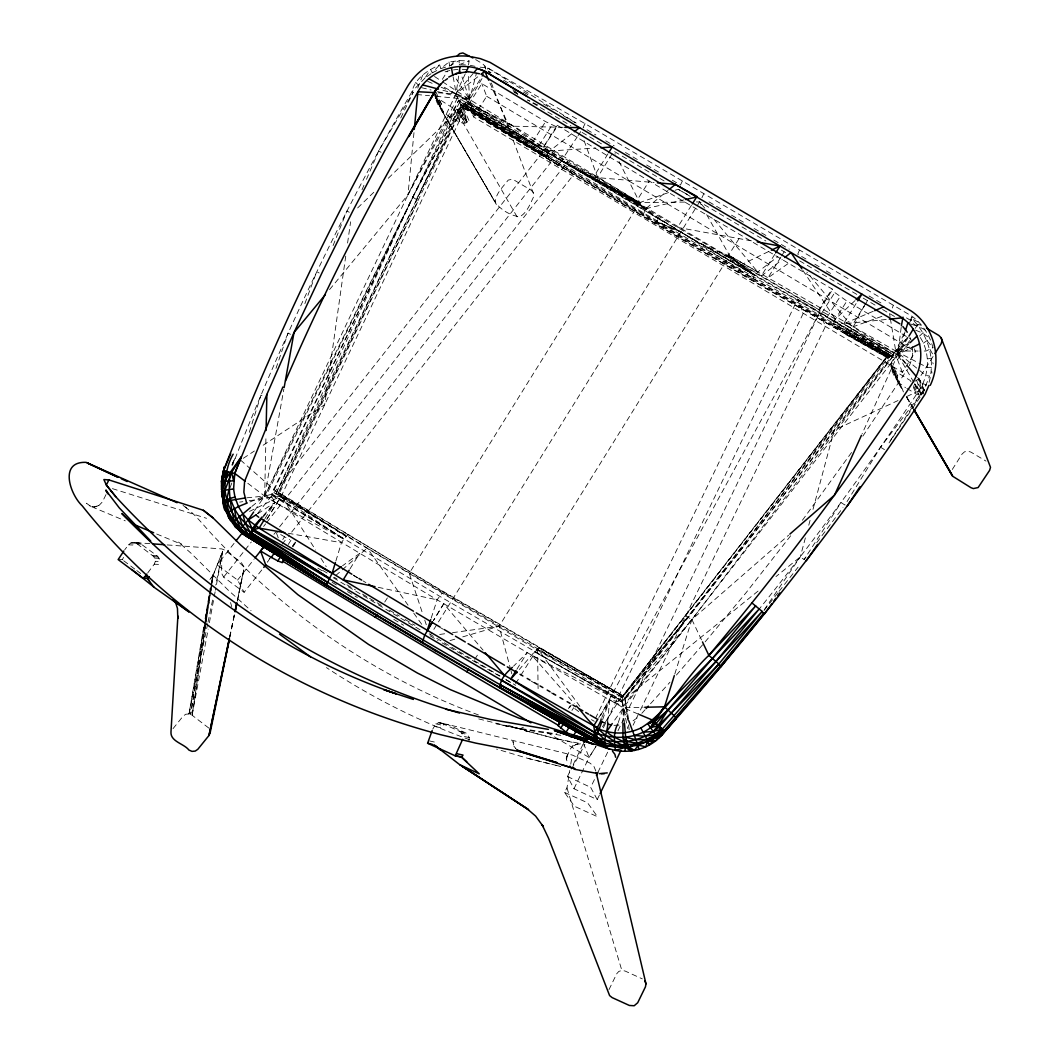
<?xml version="1.0" encoding="UTF-8"?>
<svg xmlns="http://www.w3.org/2000/svg" width="1059" height="1059" viewBox="0 0 1059 1059"><rect width="100%" height="100%" fill="white"/><g stroke="black" fill="none" stroke-linecap="round" stroke-linejoin="round"><path stroke-width="0.75" stroke-dasharray="5 3.75" d="M234.065 543.36L221.781 558.94L221.622 573.356L223.634 577.115L244.139 592.312L262.804 568.657M920.297 337.517C930.676 353.56 929.22 375.283 918.788 390.943C868.883 465.947 815.682 538.753 759.277 609.004M254.584 510.676L264.657 496.062L265.981 435.395M622.944 723.496L623.301 707.743L622.48 701.415L691.884 619.541L893.928 355.043L897.794 354.527L909.443 348.861M329.561 289.584L407.967 194.843L458.812 100.062L739.897 267.027L834.108 321.354L843.613 323.829L893.928 355.043L886.793 356.658L738.679 271.753L642.879 215.374L645.738 208.663L667.977 190.461M929.1 382.299C935.322 359.12 928.571 335.054 911.442 318.243L912.765 316.813C922.746 324.491 929.908 335.491 932.953 347.709L926.122 351.019L919.728 351.032M453.04 76.764C455.026 83.714 456.045 104.907 464.755 107.33L656.593 221.702L680.275 231.669C667.223 222.589 649.313 215.652 639.729 202.56L673.498 190.832M607.628 722.013L609.693 699.946L622.599 702.408L439.564 596.191L270.363 494.5L275.075 502.39L343.857 539.057L348.093 534.663L444.462 592.193L623.341 695.988L624.889 698.847L628.768 719.816M413.976 132.653L407.967 194.843L457.673 97.534L548.337 153.171L546.378 157.46L642.879 215.374M210.834 590.366L213.018 575.58L222.694 551.223L215.427 590.194M917.61 377.388L922.826 383.662L921.807 392.624L888.925 442.808M468.912 740.744L469.283 737.607L466.86 733.424L448.209 724.713L438.77 722.754L435.831 723.826L432.747 729.121M901.183 327.403L897.794 354.527L862.119 433.819M468.541 64.996L469.097 60.932L459.156 60.628L448.976 62.004L440.835 68.57L439.591 64.877C427.876 70.291 415.035 78.101 412.017 91.59C344.228 209.126 285.175 331.666 235.402 457.885L232.57 465.338M345.737 256.106L324.663 404.71L262.645 445.574M347.59 243.04L350.595 221.808M208.822 728.062L192.129 715.262L205.446 626.173M205.684 624.558L210.053 595.396M210.291 593.781L213.044 575.54L222.694 551.223L215.692 585.058M173.027 728.645L183.181 716.069L185.775 714.243L189.045 713.951L192.129 715.262L205.975 622.811M206.214 621.183L210.582 591.994M458.666 76.049L456.019 93.761L271.038 482.639M204.493 625.379L190.66 714.415L209.801 595.502M204.744 623.751L209.272 594.615M210.278 588.142L209.523 593L210.278 588.142L211.138 591.094M264.975 518.632L275.075 502.39L266.14 495.625L459.699 102.061L546.576 156.666L459.421 101.439L643.488 212.912L889.706 355.864L622.467 701.283L622.586 696.081L886.793 356.658L642.932 214.487L460.824 104.232L546.378 157.46L461.976 105.9L276.24 493.176L264.657 496.062L248.64 502.469M564.54 792.384L587.56 802.788L597.475 816.701L574.468 806.296L564.54 792.384L566.989 787.856L569.755 770.475M570.761 764.161L571.767 757.834M210.066 593.874L211.125 587.361M211.376 585.733L212.952 575.964L211.615 582.053M417.749 88.082L422.673 75.096L424.95 78.101L412.017 91.59L413.195 92.305L400.448 118.621M207.696 623.725L189.045 713.951L204.016 625.234M205.102 618.787L209.192 594.589M189.045 713.951L210.145 592.193M210.423 590.578L211.548 584.078M211.826 582.45L212.952 575.964M251.804 506.48L264.657 496.062L283.838 389.209M192.129 715.262L208.173 629.178M209.378 622.679L213.918 598.322M214.222 596.694L215.123 591.822M208.041 622.11L213.031 597.938M229.803 637.465L234.78 613.28M237.441 600.387L243.755 569.742L237.335 600.321M229.578 637.319L234.635 613.187M229.763 636.803L234.873 612.552M237.256 601.234L243.729 570.497L243.848 566.618L241.293 562.514L224.985 550.243L221.927 548.946L166.25 544.856M211.628 581.987L213.044 575.54M546.378 157.46L461.022 104.616L412.732 197.252L276.24 493.176L279.51 492.951L281.27 496.036L265.915 520.724L281.323 496.062L469.561 99.506L476.51 73.005M805.369 537.879L800.286 556.902L762.043 613.015M808.772 525.198L810.466 518.857M813.008 509.353L834.214 430.086L895.729 351.045L906.967 337.9M435.871 91.842L441.497 104.153L440.61 107.197L441.431 110.308L495.294 202.335C500.444 209.669 510.663 215.692 519.572 216.777C527.276 212.978 530.519 202.785 534.226 195.597L491.376 83.012M907.404 337.239L891.532 362.218L897.78 375.892L896.894 378.937L897.714 382.047L903.526 391.949M335.862 561.045L341.461 542.711L343.857 539.057L275.155 493.401L622.427 700.767L893.928 355.043M249.302 432.284L260.938 395.179L263.492 396.344M674.782 674.08L691.884 619.541L788.624 535.179M905.061 331.785L897.794 354.527L623.301 707.743L613.187 722.251M431.185 618.138L437.115 599.818L441.815 593.477L444.462 592.193M105.993 494.593L102.405 501.926L99.003 505.447L94.357 507.009L99.559 505.262L94.939 506.837L90.134 506.083L125.266 520.856M618.271 722.542L623.301 707.743L643.091 707.293M275.989 368.373L288.035 333.108L291.794 334.935M919.516 336.113L925.487 330.355C921.502 326.847 906.544 324.08 912.13 316.323L585.084 123.678L487.842 68.041L478.258 66.955M602.624 719.67L609.693 699.946L623.076 706.313L691.884 619.541L685.398 615.782L622.639 696.041L536.834 649.114L519.281 669.5M892.313 307.997L893.293 305.31M304.873 303.629L316.694 271.7L319.156 272.984M891.532 362.218C888.7 372.569 899.74 381.915 903.234 391.128L891.519 368.439M147.783 572.84L154.27 564.195L155.369 561.283L153.912 556.703L137.22 543.902L134.149 542.605L130.945 542.936L128.47 544.816L124.763 549.753M230.068 487.643L231.815 483.05M333.069 245.622L346.902 210.966L349.338 212.303M799.373 250.242L797.771 254.2L809.169 260.885M892.697 437.513L922.799 393.18L929.524 376.011L925.778 375.482L895.729 351.045L729.452 255.682C701.164 246.932 675.841 228.876 650.914 212.819L466.185 105.543L464.755 107.33C603.842 194.406 745.47 277.365 888.302 358.114L895.729 351.045L904.876 331.944M362.019 189.746L363.939 185.272M366.507 179.302L378.685 150.934L413.195 92.305M122.42 559.787L123.466 557.352M601.816 717.472L609.693 699.946L598.798 717.605M701.945 197.729L703.706 193.863M465.285 73.812L456.019 93.761L436.97 92.755M682.274 181.208L680.474 185.06L670.599 179.209M276.24 493.176L345.962 536.251L278.345 492.885L461.221 104.881L412.732 197.252L271.25 482.745M246.813 497.809L264.657 496.062L270.336 484.135M278.345 492.885L462.77 106.84L483.897 73.534M599.368 795.124L597.223 799.598L573.991 788.743L567.452 776.512L570.324 770.568M573.197 764.611L583.231 743.789M595.423 718.505L797.705 299.101L819.812 312.273L825.411 326.45L633.097 725.203M573.991 788.743L589.069 757.463L596.018 746.357L589.069 757.463L543.691 730.445M603.365 727.824L803.304 313.279L797.705 299.101M597.223 799.598L590.684 787.353L595.714 776.935M597.872 772.461L608.647 750.129M617.979 730.763L819.812 312.273L599.871 716.877M608.978 989.662L616.709 973.777L618.787 971.447L621.858 970.428L625.075 971.024L642.31 978.873M637.981 713.951L623.301 707.743L531.922 655.322L437.115 599.818L264.657 496.062L270.522 484.228M854.97 300.65L835.313 319.13L832.996 325.232L887.614 356.406L622.586 696.081L443.536 592.074L279.51 492.951L418.146 200.919L416.399 199.436L462.77 106.84L468.978 120.527L466.622 122.685L463.418 123.4C450.591 118.873 437.936 111.208 435.236 96.713L442 110.891L496.367 204.506M231.775 465.073L235.402 457.885L231.418 465.007M466.185 105.543L483.672 75.758M585.084 123.678L583.138 127.437L595.833 134.956M699.8 201.514L430.775 634.288M571.489 769.086L584.899 744.437M864.382 306.13C857.803 314.907 855.712 328.224 845.731 334.088L749.798 279.285L654.025 223.025L463.26 107.74M865.15 304.754L867.44 300.61M571.741 133.752L549.634 150.987L548.337 153.171L456.019 93.761L441.682 85.819M908.079 337.622L897.794 354.527L905.961 364.203M443.747 603.696L433.409 620.587L443.747 603.696L483.089 650.173M865.785 303.311L851.807 326.146L806.918 272.203M856.082 303.576L843.613 323.829L893.664 355.096L834.108 321.354L890.275 355.758L833.301 323.498L887.919 356.327L832.996 325.232L833.261 326.291M922.826 383.662L926.307 384.854L921.807 392.624L880.545 447.229L844.923 505.037L841.045 502.548L804.099 559.523L800.286 556.902L775.956 576.586M612.076 153.912L597.607 177.277L561.614 160.756L465.669 106.191L559.536 163.589L577.208 136.968M350.066 568.789L359.544 553.5L342.573 565.744M584.105 140.728L597.607 177.277L639.689 202.666L409.277 573.237L422.687 613.836M706.684 214.62L729.545 255.576L499.093 626.253L462.677 636.883M915.161 328.383L919.344 322.651L911.905 318.719L910.7 320.374L905.299 317.223M607.945 153.886L593.411 177.263L654.065 182.545M516.898 669.248L527.276 652.596L513.522 666.217M780.761 257.271L767.934 277.882L788.889 263.042M781.621 255.894L784.176 251.777M774.804 254.292L761.05 276.293L782.283 259.481M515.667 683.545L520.035 676.569M520.909 675.165L537.548 648.651L624.889 698.847L628.265 723.231M691.461 205.261L677.548 227.381L753.955 241.306M602.386 726.898L604.107 724.171M604.967 722.794L621.342 696.809L627.656 728.605M442.305 79.372L447.586 71.046M451.108 65.499L455.516 58.563M468.727 104.272L481.832 83.648L545.597 121.626L556.372 126.736L557.497 126.114L557.166 125.266L543.267 147.373L532.492 142.25L468.727 104.272L473.572 116.914L902.374 372.291L915.479 351.654L914.407 348.848M473.572 116.914L486.677 96.29L481.832 83.648M532.492 142.25L545.597 121.626M282.753 539.574L284.5 536.82L289.637 539.6M538.912 145.732L552.017 125.094M288.3 544.419L290.921 540.289M543.267 147.373L557.497 126.114M292.655 546.06L294.402 543.307M292.681 546.245L295.302 542.115M292.906 546.801L295.527 542.685M544.392 146.738L544.074 145.904L636.128 201.687L649.233 181.049L832.043 288.961L834.783 292.549L846.856 301.034L910.634 339.012M384.748 602.042L387.369 597.911M636.128 201.687L727.837 256.304L740.943 235.667M474.71 659.4L479.078 652.529M902.374 372.291L897.529 359.65L833.751 321.671L821.678 313.173L819.269 310.433L818.938 309.599L832.043 288.961M819.269 310.433L832.374 289.809M568.431 708.564L570.179 705.81M569.517 707.756L571.264 705.003M821.678 313.173L834.783 292.549M571.939 710.483L573.687 707.743M826.986 317.29L840.091 296.652M833.751 321.671L846.856 301.034M897.529 359.65L909.76 340.389M914.764 381.346L919.027 378.592L933.125 356.38M952.293 469.455L962.128 453.993L964.497 451.849L967.714 451.16L970.891 452.1L986.008 461.102M578.082 135.631L580.729 131.594M909.099 323.551L912.765 316.813L912.13 316.323M889.044 442.874L891.784 438.85M851.568 452.471L802.312 520.393M862.833 436.136L905.988 371.484A37.025 34.153 -42 0 0 907.457 369.234M749.798 279.285L752.87 278.239L757.754 272.017L777.888 256.596M804.099 559.523L806.045 556.928M816.741 542.658L842.977 507.632M790.663 535.775L746.052 592.749L704.844 642.217M453.967 108.733L460.228 122.46L457.131 109.686L465.02 123.043L458.468 109.606L462.73 106.853L467.204 122.156L460.347 108.971L466.622 122.685L458.468 109.606L453.967 108.733L435.236 96.713L442 110.891L495.294 202.335C495.374 193.771 503.329 186.503 508.201 180.109L511.418 179.421L514.608 180.361L531.102 190.183L533.405 192.513M623.341 695.988L539.997 648.121L536.834 649.114L622.348 697.457L688.112 616.907L887.614 356.406M886.793 356.658L622.427 697.06L688.112 616.907M595.86 771.098L593.781 766.054L589.691 762.957L572.469 755.107L446.646 724.224L442.106 725.23L440.187 727.652L433.925 726.262M764.042 610.461L778.061 592.63M779.067 591.359L798.089 567.161M221.781 558.94L217.095 564.871L237.6 580.08L244.139 592.312M257.615 513.509L545.345 148.816L567.452 161.987L572.654 175.926L288.26 536.397M223.634 577.115L244.126 551.13M245.145 549.833L251.301 542.036M263.598 526.455L265.65 523.848M266.669 522.55L550.534 162.755L545.345 148.816M237.6 580.08L254.001 559.298M279.602 526.839L567.452 161.987M282.118 544.167L287.227 537.694M213.018 575.58L209.285 580.279L212.991 575.792M273.924 534.318L275.975 531.75L284.5 536.82M262.923 517.361L275.075 502.39L257.589 513.827M654.025 223.025L658.817 218.961L666.376 223.145M473.095 73.561L456.019 93.761L440.134 89.552M676.423 675.046L703.785 643.422M263.281 515.68L275.075 502.39M641.847 713.303L645.09 709.729M650.504 703.745L669.963 682.234M431.079 73.667L424.95 78.101L430.51 69.404L432.31 72.78L439.591 64.877M557.484 165.23L559.536 163.589M910.634 320.48L911.547 319.5L910.7 320.374M357.651 207.935L376.501 189.667M388.282 178.256L469.561 99.506L468.065 71.138M909.099 343.685L897.794 354.527C748.792 270.588 601.631 183.432 456.019 93.761L479.793 75.242M335.69 575.58L367.182 548.059L537.548 648.651L580.425 707.121M923.408 343.116L929.908 338.523M758.032 591.094L624.889 698.847L834.214 430.086L898.006 400.554M149.875 543.651L138.411 542.804L135.208 543.135L132.719 545.014L128.47 544.816M633.07 720.822L637.492 717.671M243.345 458.282L254.372 451.015M913.838 382.392L895.729 351.045L909.721 342.269M440.835 68.57L449.651 65.91L459.156 60.628L459.222 64.665L465.444 64.89M888.038 358.246L844.301 333.664M432.31 72.78L439.419 69.272M521.054 728.314L519.995 728.844L523.689 727.07M768.45 251.605L741.141 264.803L738.679 271.753M249.5 511.404L281.27 496.036L367.182 548.059L408.046 605.152M906.914 396.437L918.788 390.943L922.799 393.18M873.251 311.267L843.613 323.829L887.68 319.328M459.222 64.665L469.097 60.932M881.909 316.323L852.958 326.821L894.034 353.11L850.417 330.368L680.752 231.947L656.593 221.702L752.87 278.239L890.288 356.83L845.731 334.088L889.6 357.426M675.033 190.302L678.104 189.243L690.309 196.14M445.111 71.853L450.552 70.265M450.022 640.576L454.761 639.199M890.341 318.455L895.729 351.045L909.562 347.087M645.738 208.663L683.942 199.886M915.956 325.378L919.159 324.689L922.349 325.629M927.38 358.988L931.338 358.141L933.178 363.859M239.638 502.125L242.842 501.662M249.249 500.722L281.27 496.036L315.661 550.031M439.684 634.447L446.104 633.56M452.524 632.673L499.093 626.253L510.544 669.076M453.49 69.907L457.912 69.364M549.634 150.987L595.754 148.061M613.982 725.336L620.508 725.124M442.583 81.808L469.561 99.506L639.729 202.56L685.027 202.07M696.345 201.951L699.575 201.912L765.856 240.975M906.147 363.594L895.729 351.045L918.127 351.032M563.123 127.305L508.955 126.127L489.377 81.702M462.253 69.312L467.985 69.563M134.149 542.605L140.013 543.267L156.957 555.737L159.062 558.318L159.631 561.495L155.369 561.283M135.764 543.055L140.013 543.267M130.945 542.936L135.208 543.135M137.22 543.902L141.469 544.101M152.695 555.538L156.957 555.737M153.912 556.703L158.175 556.902M154.799 558.119L159.062 558.318M118.277 559.311L122.526 559.523M154.27 564.195L158.532 564.407M416.716 94.489L429.53 95.707M435.937 96.316L469.561 99.506L459.897 70.701M560.793 735.303L520.379 729.174L477.94 718.73M512.768 727.348L556.782 733.927M288.167 533.259L341.461 542.711M470.17 65.314L475.028 66.307M378.209 587.321L437.115 599.818M572.204 742.293L555.684 738.613L581.232 743.736L574.64 744.689L577.949 743.603L571.86 746.82L573.131 745.602L570.483 748.673L566.234 758.138L566.472 760.044L567.584 753.426L566.234 758.138L567.531 763.38M440.385 722.82L448.209 724.713M438.77 722.754L445.032 724.144M435.831 723.826L442.106 725.23M441.947 723.31L459.182 731.16L465.444 732.563M459.182 731.16L466.86 733.424M460.586 732.021L461.75 733.212L468.012 734.615M469.283 737.607L463.008 736.204L461.75 733.212M429.61 740.956L434.309 742.015M555.79 765.286L560.423 766.425L528.203 758.469L496.605 749.084M421.482 87.645L431.092 90.015M437.513 91.59L469.561 99.506L454.867 76.91M528.203 758.469L552.705 764.532M524.695 730.564L558.583 739.42L524.695 730.564L527.329 731.266L505.898 724.541M507.963 726.514L502.032 725.071M910.449 323.975L917.213 326.079M112.4 488.623L206.558 518.314M469.614 739.764C419.298 721.417 371.06 697.179 326.424 667.58M906.901 388.468L916.525 394.2L921.37 394.994L916.763 380.671L923.607 394.001M478.469 714.957C378.963 678.117 288.789 616.907 216.671 539.19C206.015 528.679 197.252 516.064 185.219 506.983M156.679 534.014L181.777 544.379L178.243 541.956L191.414 553.566L228.426 590.353L251.049 610.686M915.611 330.17L922.998 333.267L928.756 337.649M656.593 221.702L680.513 231.815M427.664 81.384L432.151 83.33M441.126 87.209L469.561 99.506M567.452 776.512L590.684 787.353M537.76 105.013L527.514 99.943L570.92 125.769M646.877 209.854L561.614 160.756L511.775 125.253L467.562 103.319L658.817 218.961L657.057 217.069M467.853 102.829L511.775 125.253M847.875 332.923L891.678 355.639L850.417 330.368M895.729 351.045L927.26 367.433L931.165 367.301L931.946 373.099M622.599 702.408L531.922 655.322L574.243 703.52M644.229 207.763L561.614 160.756L639.689 202.666M642.495 206.28L561.614 160.756L639.676 202.851M641.37 205.234L561.614 160.756L639.715 203.05M640.655 204.48L561.614 160.756L639.927 203.513M561.614 160.756L640.205 203.924M622.427 700.767L534.424 651.735L622.48 701.415M538.793 647.843L623.102 695.763M442.106 642.892L500.536 676.688M506.228 679.984L511.934 683.293M882.624 309.519L894.921 316.72M729.545 255.576L757.754 272.017L713.078 218.194M378.685 150.934L381.068 152.324M814.874 264.221L820.566 267.57M826.272 270.905L831.977 274.255M869.029 295.977L881.856 303.496M799.664 260.885L857.552 294.826M863.204 298.135L877.104 306.289M727.837 256.304L818.938 309.599M531.194 681.122L534.04 682.79M551.13 692.785L555.393 695.273M708.987 201.872L721.669 209.351M731.531 215.162L744.212 222.642M754.087 228.453L766.769 235.932M773.811 240.075L789.312 249.209M690.177 196.365L675.298 187.589M781.357 250.109L786.996 253.432M430.047 635.784L438.082 640.523M605.708 140.807L614.18 145.811M625.459 152.496L638.153 160.002M646.625 165.019L660.723 173.372M582.106 132.415L604.146 145.454M664.112 180.957L613.783 151.159L615.266 154.098M702.024 244.007L755.252 275.605L729.452 255.682M475.676 59.622L482.547 63.712L484.863 66.042L486.041 69.126M488.133 71.032L490.966 72.714M503.727 80.299L510.822 84.508M523.583 92.08L529.248 95.456M543.439 103.875L553.367 109.765M563.295 115.656L576.056 123.228M486.677 96.29L915.479 351.654M897.78 375.892L890.698 364.455L897.119 378.182L890.725 365.236L897.714 382.047L905.524 387.647M440.451 627.63L443.271 629.298M591.438 719.604L594.271 721.298M322.81 570.47L328.489 573.846M334.154 577.221L337 578.916M346.915 584.82L355.427 589.889M362.522 594.112L368.188 597.488M369.604 598.335L383.795 606.781M389.46 610.156L399.389 616.073M405.067 619.449L414.982 625.353M429.173 633.798L500.073 676.026M505.752 679.401L515.667 685.319M416.399 199.436L412.732 197.252L271.448 494.209L343.857 539.057L272.189 494.037L458.812 100.062L547.265 155.17M880.545 447.229L884.49 449.598M333.267 577.698L420.092 629.814M332.116 582.357L337.728 585.72M347.537 591.61L357.346 597.501M393.802 619.369L403.611 625.26M707.386 246.853L755.252 275.605L729.28 255.775M353.309 575.063L357.505 577.579M363.105 580.941L365.898 582.622M557.166 125.266L649.233 181.049M463.723 108.005L558.093 165.151M348.093 534.663L278.464 492.898L345.962 536.251M353.375 575.394L357.558 577.936M317.872 568.154L323.458 571.622M557.908 111.711L487.842 68.041L486.716 70.198L490.661 73.071M559.311 112.585L576.136 123.069M680.752 231.947L752.87 278.239M434.494 76.5L441.232 80.921M722.331 253.948L755.252 275.605L728.936 255.841M512.821 89.79L518.169 93.483M727.745 255.735L755.252 275.605M123.718 560.767L135.473 569.596M136.783 570.576L140.701 573.515M247.793 483.275L264.657 496.062M183.048 505.368L186.728 508.174M574.746 708.564L578.982 711.847M892.327 369.498L910.25 380.472L912.606 384.443M240.578 460.096L281.27 496.036M415.578 82.35L418.265 84.892M927.168 340.905L932.953 347.709M704.778 208.173L699.575 201.912L701.164 204.744M517.044 750.103L513.919 746.224L512.966 741.3L513.919 746.224L515.68 748.435M413.738 613.121L422.289 625.075M802.775 270.23L835.313 319.13M320.943 558.331L326.225 566.631M434.415 92.715L441.497 104.153M913.387 385.78L918.881 395.06L913.414 381.412M915.002 384.126L921.37 394.994L915.413 382.709M906.835 397.615L912.633 407.53M906.623 396.913L913.282 408.337M906.53 396.807L913.123 408.152M914.658 383.821L918.788 390.943M930.04 349.496L932.886 354.461M517.07 216.843L463.418 123.4L457.131 109.686M886.727 357.082L887.217 357.995M924.507 390.824L918.418 379.387L923.091 392.545M460.48 108.931L467.204 122.156L462.121 107.661M618.972 161.445L639.729 202.56M434.428 93.496L440.822 106.443L435.699 95.469M434.468 94.767L440.61 107.197L435.659 96.237M435.183 96.581L441.021 108.746L435.117 96.17M691.884 619.541L701.786 640.443M919.027 378.592L924.653 390.89M913.387 387.342L916.525 394.2M900.031 384.377L893.756 370.65L898.297 382.617M443.747 112.638L437.473 98.911L442 110.891M909.946 337.371L911.19 340.243M628.808 720.848L623.301 707.743L624.479 723.337M583.483 743.312L589.069 757.463M276.545 533.273L278.252 537.84M424.738 620.084L426.287 624.77M566.989 787.856L621.858 970.428M230.544 602.531L231.736 606.675M510.967 670.665L511.815 673.828M484.863 66.042L485.671 69.126M448.976 62.004L449.651 65.91M889.534 313.57L890.063 316.826M628.49 724.859L629.165 729.744M912.527 346.531L912.646 352.991M537.548 648.651L538.144 692.07M912.659 352.991A37.025 34.153 -42 0 1 909.324 365.686M270.098 557.974L267.49 562.144L270.111 558.04M525.132 730.061L496.009 723.654L525.132 730.061M517.798 94.172L512.252 90.862L517.811 94.145M90.359 506.149L86.507 503.237L90.359 506.149"/><path stroke-width="1.5" d="M284.937 532.69L259.098 528.11L248.177 519.982L242.815 513.774L238.434 506.533L234.939 497.042L233.589 489.033L234.741 473.413L266.881 394.398L294.018 332.539L322.691 271.329L352.899 210.781L384.642 150.907L417.921 91.736C430.722 68.928 461.459 60.032 484.837 71.271C617.423 150.391 750.407 228.837 883.63 306.885C894.22 313.252 906.345 318.296 913.215 329.164C924.057 345.393 922.826 367.579 912.13 383.543C849.503 477.861 781.635 568.657 708.855 655.375C684.736 677.786 669.434 710.695 640.854 728.01C630.277 733.04 618.112 734.443 606.741 731.478C592.458 729.148 585.614 715.5 576.414 705.982M928.902 385.436L925.142 394.107C845.664 514.144 757.039 627.987 661.385 735.528C647.936 750.381 625.525 755.213 606.966 747.945C601.578 739.976 608.687 730.591 607.628 722.013M230.73 453.755L223.264 471.348L221.569 481.329L221.794 492.25L221.569 481.329L223.25 471.334C274.585 338.827 336.087 210.278 407.106 87.182C419.483 65.698 444.992 53.4 469.521 56.392M245.198 481.302L234.807 473.439L223.753 471.017L221.569 481.329L233.589 480.865L234.807 473.439L241.28 456.906L230.385 472.182C227.394 490.714 231.233 509.631 235.813 527.448L249.487 537.257C362.482 607.826 477.146 675.721 593.583 740.466L603.206 746.171C617.768 744.636 632.792 745.43 647.301 741.737L649.154 745.152L652.423 741.485M266.087 430.47L266.881 394.398M622.944 723.496L622.97 737.474L624.466 745.258L625.498 747.336L630.82 750.95C627.762 739.751 613.492 739.579 606.741 731.478L612.261 723.562M599.857 743.802L606.966 747.945L596.839 743.166L531.075 706.022L434.521 650.186L326.503 585.481L249.646 537.972C231.947 529.778 225.792 508.638 222.469 490.82L221.596 489.761L221.834 482.097M238.222 528.798L235.442 527.091L235.522 524.708L250.043 535.92L326.424 584.82L332.129 573.263L335.399 562.567M751.956 602.942L762.162 611.427L764.188 614.299L771.971 603.617M689.409 702.091L661.385 735.528L638.418 745.086L625.498 747.336L604.927 743.18L593.265 738.626L499.941 687.609C500.033 679.15 506.401 672.571 512.371 667.355M235.442 527.091L228.704 517.52L223.634 504.468C225.527 487.444 223.952 469.706 233.165 454.192M221.596 489.761C228.982 429.583 218.088 506.334 225.66 510.835L224.865 502.879L226.745 499.517L228.982 489.523L233.589 489.033M414.281 129.383L417.921 91.736L435.381 92.662M901.381 325.815L903.009 317.104M222.046 480.587L222.84 474.564M247.885 537.072L254.703 525.343L262.208 516.885M459.143 72.819L460.109 66.386M602.081 721.192L596.376 736.587L596.839 743.166C586.871 738.401 600.532 725.534 601.155 718.942M433.886 744.649L459.778 764.73L479.264 773.825L461.499 757.238L455.238 755.822L427.611 743.246L432.151 730.564M223.303 472.01L221.569 481.329L224.124 471.136L223.25 471.334L224.124 471.136M253.67 512.013L248.177 519.982L252.267 528.918L251.579 533.087C362.006 607.151 478.284 671.843 593.305 738.361L499.941 687.609M624.823 751.361L625.498 747.336L615.544 747.191L605.536 745.311L593.742 741.181L594.47 741.71L596.336 741.869L593.265 738.626M596.23 772.686L645.977 983.824L645.434 986.869L637.703 1002.741L634.182 1005.746L629.364 1005.454L612.128 997.604L609.6 995.579L548.522 838.185L542.089 824.723L543.399 826.735L535.629 816.092L526.548 808.282L461.658 765.869L528.56 809.711L459.778 764.73M284.13 387.581L294.018 332.539L325.378 294.64M229.459 639.08L210.185 732.59L208.994 735.449L197.821 749.282L195.253 751.083L191.997 751.374L188.912 750.05C184.16 743.67 170.274 741.644 170.976 731.968L177.899 616.034L177.806 618.35L177.475 608.528L175.648 602.611M235.111 611.665L236.779 603.604M229.247 638.921L208.994 735.449L229.419 638.418M234.979 611.572L236.66 603.537M235.217 610.937L236.912 602.849M640.854 728.01L648.121 741.432L662.921 731.915L662.365 734.403L648.121 741.432L649.154 745.152M223.634 504.468L221.596 491.429L228.162 471.626M225.448 471.109L222.403 480.839L226.626 471.334M241.28 456.906L231.59 472.486L225.077 490.145C226.719 507.552 236.819 523.781 251.579 533.087L501.675 680.328L594.774 732.59C612.817 739.407 634.248 739.738 650.53 727.758L664.523 706.803L674.292 675.642M905.551 330.276L907.96 322.691M430.695 619.674L427.24 630.357L432.456 621.937L424.606 635.426L422.395 642.416L326.503 585.481L241.73 532.915L257.377 542.195M617.768 724.025C613.174 732.312 614.207 741.631 615.451 750.341L625.498 747.336M930.265 385.33C942.338 360.073 934.806 326.807 911.203 310.989L489.999 62.349L480.309 58.616L472.129 56.921M455.238 755.822L462.637 739.341M282.859 386.998L244.603 481.355L243.861 492.21L246.522 502.721M249.487 537.257C250.758 534.795 257.377 522.074 261.917 518.606M285.573 380.883C328.674 280.82 378.937 183.882 435.461 90.756L443.973 80.616M861.444 435.315L834.518 495.162L789.868 534.093M465.947 72.396L468.581 66.691M583.946 742.306L586.818 736.362M596.429 775.44L597.872 772.461M600.082 793.641L620.905 750.487M584.197 741.843L587.083 735.979M570.523 736.733L586.739 739.116L518.619 718.002L450.366 689.634L417.339 673.008L368.558 644.441L297.883 594.695L240.737 545.081L212.885 517.785L203.368 510.292L108.878 479.899L106.337 485.009L115.709 496.658C208.398 597.316 327.641 674.914 459.447 713.025M662.921 731.915L656.911 736.376L650.53 727.758L653.8 721.457L664.523 706.803L712.495 658.394L759.303 608.872L716.016 661.451L659.611 726.408C642.072 742.836 615.147 746.105 593.675 735.899L500.073 684.789L593.9 735.25L501.675 680.328M586.474 741.538L588.83 737.183M435.501 89.989L408.787 136.571L435.461 90.756L440.531 84.138M908.926 336.206L913.215 329.164M248.944 536.979L240.419 531.896L239.877 529.672L248.177 519.982L256.252 514.7M597.964 718.968L593.768 725.759L594.774 732.59L510.835 678.965L516.024 670.638M857.75 300.875L861.894 294.137L856.122 299.565M264.141 519.982L259.098 528.11L253.564 529.738L329.243 578.174L252.955 530.718L252.267 528.918C242.299 522.008 234.794 511.868 231.1 500.311L223.952 503.66L230.333 520.313L233.179 522.021L245.489 535.629L327.019 585.759L243.398 534.213L239.877 529.672M349.205 570.179L343.169 579.895L375.018 586.646M608.806 152.509L612.221 147.016L600.691 147.744M775.665 252.916L779.967 246.045L757.198 241.902M692.334 203.884L696.981 196.524L675.377 184.398L657.348 182.823M264.671 545.862L260.567 550.998L271.395 557.444L274.89 551.951M271.395 557.444L277.815 560.926L280.436 556.796M277.815 560.926L282.171 562.567L283.918 559.814M282.171 562.567L284.818 558.622M283.071 561.376L375.138 617.172L376.885 614.419M375.138 617.172L466.847 671.79L468.594 669.036M568.59 734.231L558.159 725.64L559.695 722.317M558.159 725.64L560.78 721.51M560.582 728.367L563.203 724.25M565.877 732.484L569.371 726.977M573.528 735.489L577.023 729.982M733.9 649.816L720.848 666.892L718.836 664.033L708.855 655.375L755.702 605.88L712.495 658.394L668.07 709.901L658.327 725.243L653.178 731.517L642.8 732.219M934.898 353.6L941.067 343.884L941.967 340.866L941.147 337.781L938.843 335.451L926.466 328.091M224.998 480.587L230.385 472.182M847.16 506.149L859.908 486.836M806.296 560.714L817.601 544.419M461.499 757.238L463.035 755.093L456.76 753.69M773.917 600.943L775.863 598.269M777.822 595.595L779.768 592.921M661.12 734.589L662.987 732.087M123.837 550.984L118.158 559.576L142.978 578.214L147.227 578.426L149.266 576.745L145.004 576.546L142.978 578.214M145.004 576.546L146.857 574.071M659.016 736.614L655.971 740.545L648.121 741.432L656.911 736.376L663.927 730.736L720.451 665.727L763.804 613.108M639.451 714.573L652.662 720.16L663.543 732.854L664.364 731.412L659.611 726.408L657.626 725.825L650.53 727.758L647.896 723.893L653.522 720.914L664.523 706.803L675.854 717.34L676.264 718.492L658.327 738.361M236.117 540.765L243.279 531.684M255.02 558L264.234 546.312M263.784 567.412L265.743 564.924L260.567 550.998M632.077 750.871L629.192 746.939C640.404 741.247 653.204 738.229 662.338 729.042L718.836 664.033L762.162 611.427L716.016 661.451L668.07 709.901L656.196 723.284L650.53 727.758M764.201 613.836L720.835 666.455L664.364 731.412L676.264 718.492M474.154 72.29L477.357 68.504L484.797 71.337L527.303 96.607M510.835 678.965L517.163 671.869M646.175 708.524L648.333 706.141M234.939 497.042L230.518 498.259L227.381 501.701C226.322 517.282 240.856 527.448 249.381 537.879M247.184 503.038L238.434 506.533L228.612 512.132L227.698 513.086L228.704 517.52M718.836 664.033L671.512 713.025L658.327 725.243L655.759 723.694M910.224 342.6L917.001 336.1M628.808 720.848L634.275 735.462L644.865 736.27L655.428 734.549L661.862 728.579L658.804 727.176M457.289 55.783L459.659 53.638L462.876 52.95L472.936 57.993M652.662 720.16L654.409 721.682L668.07 709.901M669.209 189.455L675.377 184.398M250.52 507.526L233.179 522.021L226.017 511.629L225.792 508.28L228.612 512.132M784.772 257.509L791.02 252.572L801.875 268.867M481.051 74.262L484.837 71.271L488.715 80.219M574.335 131.726L579.538 127.662L564.765 127.345M252.267 528.918L255.735 526.27M341.263 566.684L332.129 573.263L253.564 529.738M445.257 80.219L447.494 78.67M654.012 721.338L647.896 723.893M448.725 77.055L455.767 73.72L467.721 71.681M910.899 348.146L919.622 343.897M771.336 250.215L779.967 246.045M874.734 310.644L883.63 306.885M655.428 734.549L662.841 731.782M230.518 498.259L224.217 500.603L223.145 502.443L223.952 503.66M231.1 500.311L245.185 497.968M662.338 729.042L653.178 731.517M624.479 723.337L625.644 737.223L635.718 739.711L646.745 739.513L656.911 736.376M599.354 773.652L607.257 772.898M222.469 490.82L228.982 489.523M456.495 73.534L455.767 73.72L461.142 72.409M685.544 199.529L696.69 196.961M246.919 536.516L250.043 535.92M889.308 319.169L902.374 317.832M654.184 721.894L659.611 726.408M644.732 707.266L664.523 706.803M614.71 745.059L604.941 739.831L597.58 732.749L594.708 732.815L596.376 736.587L604.927 743.18M604.265 773.745L601.393 773.732M468.793 71.76L479.475 73.759M108.878 479.899L103.861 479.542L106.337 485.009L115.709 496.658M153.158 543.889L164.608 544.736M638.537 749.52L638.418 745.086L637.174 743.087L626.438 741.538L622.97 737.474M596.257 773.242L574.706 769.35M548.416 729.386L490.158 719.392L445.865 709.239M607.694 724.21L610.844 724.766M596.336 741.869L594.099 741.446L529.937 705.373L594.47 741.71M455.396 755.596L461.671 757L466.86 761.898M427.611 743.246L432.31 744.305M245.489 535.629L247.991 536.278L249.209 537.787M422.66 84.919L438.545 89.128M661.306 730.022L663.927 730.736M573.223 735.277L586.739 739.116M519.466 751.466L557.087 762.692L517.044 750.103L521.61 752.022L475.835 743.127L440.226 734.589C301.338 697.947 171.929 618.88 82.284 505.884C70.106 494.593 58.616 461.128 86.163 462.373L116.927 476.735M522.047 752.208L574.706 768.755L571.648 767.471M561.574 764.704L574.706 768.755L572.548 768.079M609.587 749.216L554.32 730.551L593.742 744.398L557.299 731.359M413.407 699.443L383.835 689.687L396.198 693.817C291.49 657.586 198.483 593.027 121.878 513.549L150.709 541.003L119.283 507.883L105.966 490.476L107.886 493.785L106.072 490.039M601.843 721.788L604.768 722.993M132.746 523.993L153.687 532.756M177.118 502.721L87.195 462.915L118.184 477.357M630.82 750.95L628.556 747.058C616.285 743.617 605.814 736.72 597.223 727.705C481.699 663.477 367.95 596.124 255.841 526.098L254.703 525.343M427.664 742.968L428.458 743.325M121.322 478.787L127.186 481.527M531.075 706.022L585.481 736.084M588.354 737.66L596.945 742.412M599.804 743.987L606.966 747.945M428.789 78.684L440.253 85.024M422.554 643.131L423.362 643.581M434.521 650.186L435.368 650.663M899.885 323.855L692.745 203.076L481.58 74.554M589.982 714.957L596.574 718.757M605.536 745.311L595.939 739.778L593.675 735.899M511.497 669.341L517.202 672.65M520.062 674.318L522.908 675.973M527.197 678.462L530.043 680.116M534.332 682.605L537.178 684.273M540.037 685.928L542.883 687.582M547.172 690.071L550.018 691.739M552.877 693.393L555.737 695.048M560.012 697.537L562.872 699.205M567.147 701.693L570.007 703.348M572.853 705.003L575.712 706.671M579.988 709.159L582.847 710.814M585.693 712.469L588.552 714.137M466.847 671.79L557.947 725.071M431.648 622.11L440.054 627.074M444.251 629.562L452.656 634.54M455.463 636.194L465.272 641.992M468.065 643.647L504.494 665.198M507.287 666.852L510.094 668.507M260.223 543.876L264.498 546.418M268.761 548.946L271.607 550.627M251.79 538.66L256.053 541.202M260.315 543.744L263.148 545.438M265.743 564.924L530.93 722.847M358.908 578.426L361.701 580.107M368.704 584.303L413.46 611.189M416.266 612.87L430.245 621.262M351.906 574.216L262.553 519.625M327.019 585.759L248.931 537.654L247.991 536.278L248.521 537.429M229.3 518.553L231.643 520.035M326.424 584.82L250.599 534.874L248.666 534.795L242.511 526.085L239.241 516.448M570.377 766.65L569.636 766.16L570.166 766.795M310.459 656.858L279.497 634.142M629.192 746.939L634.42 750.46L638.418 745.086L645.805 746.873L647.301 741.737L646.745 739.513M131.766 569.451L153.912 587.07L147.227 578.426M153.383 586.792L189.005 611.97L173.53 600.347M203.368 510.292L212.885 517.785M256.159 515.203L258.727 517.269M436.03 746.158L440.226 749.772M913.943 409.581L952.663 476.246L971.01 487.722L973.367 488.583L978.119 487.55L989.609 470.355L990.509 467.337L941.147 337.781M654.409 721.682L656.196 723.284M902.877 326.543L907.272 332.222M172.895 599.725L176.059 603.405M485.207 652.688L504.349 675.298M906.981 365.408L916.167 376.302M612.473 751.135L614.908 754.365L615.61 757.238M250.162 532.227L327.178 582.357L250.599 534.874L250.162 532.227L245.145 523.146L242.815 513.774M147.453 578.24L149.557 581.153M914.301 410.363L952.663 476.246M914.116 409.767L951.591 474.075M628.556 747.058L625.644 737.223M240.671 528.362L236.17 518.936L234.41 508.598M702.488 641.939L708.855 655.375M637.174 743.087L634.275 735.462M644.825 980.899L645.977 983.824M111.023 490.833L111.327 491.654M231.59 472.486L233.589 480.865M451.412 67.498L452.762 75.215M221.596 491.429L223.303 501.344L221.821 493.626L221.649 485.168M597.117 727.89L597.58 732.749"/></g></svg>
